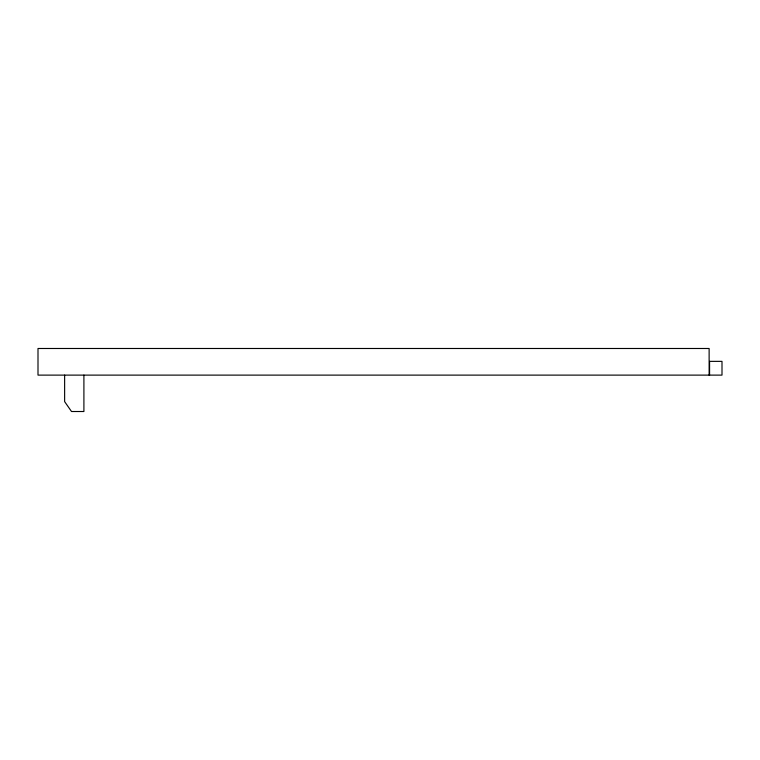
<?xml version="1.0" encoding="UTF-8"?>
<svg xmlns="http://www.w3.org/2000/svg" width="760" height="760" viewBox="0 0 760 760"><rect width="100%" height="100%" fill="white"/><g stroke="black" fill="none" stroke-linecap="round" stroke-linejoin="round"><path stroke-width="1.14" d="M709.574 375.117L709.574 361.361L722 361.361L722 375.117L38 375.117L38 348.488L709.128 348.488L709.128 375.117M83.904 375.117L83.904 411.512L71.516 411.512L64.629 401.612L64.629 375.117"/></g></svg>
